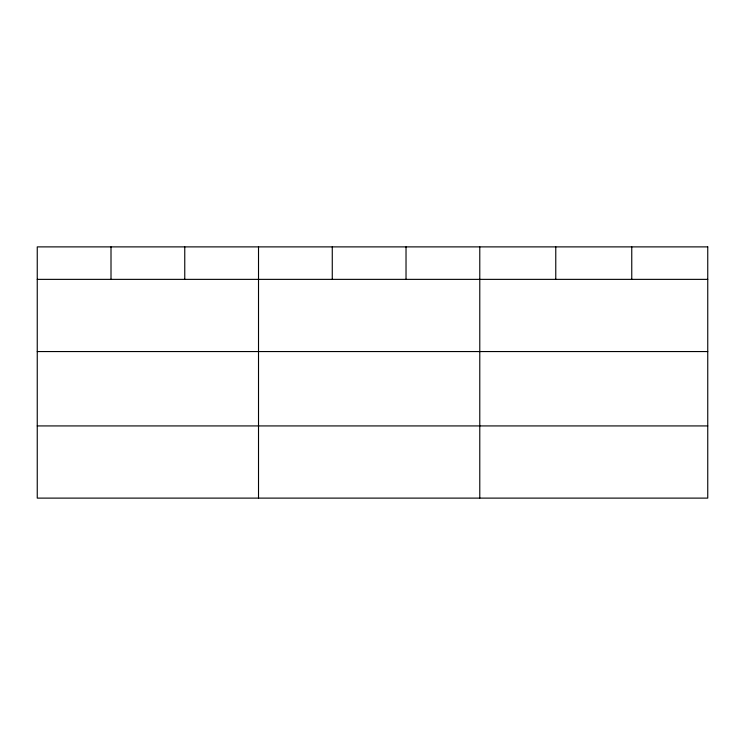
<?xml version="1.0" encoding="UTF-8"?>
<svg xmlns="http://www.w3.org/2000/svg" width="745" height="745" viewBox="0 0 745 745"><rect width="100%" height="100%" fill="white"/><g stroke="black" fill="none" stroke-linecap="round" stroke-linejoin="round"><path stroke-width="1.12" d="M37.25 279.366L707.75 279.366M37.25 351.556L707.75 351.556M37.25 425.926L707.75 425.926M631.76 246.884L631.76 279.366M555.77 246.884L555.77 279.366M479.78 246.884L479.78 498.116M406.025 246.884L406.025 279.366M332.27 246.884L332.27 279.366M258.515 246.884L258.515 498.116M184.76 246.884L184.76 279.366M111.005 246.884L111.005 279.366M707.75 246.884L37.25 246.884L37.25 498.116L707.75 498.116L707.75 246.884"/></g></svg>
